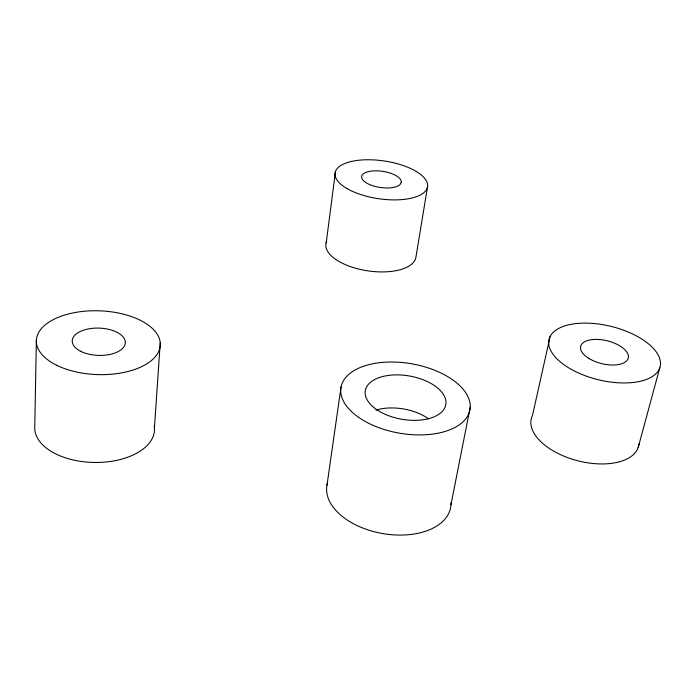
<?xml version="1.0" encoding="UTF-8"?>
<svg xmlns="http://www.w3.org/2000/svg" width="695" height="695" viewBox="0 0 695 695"><rect width="100%" height="100%" fill="white"/><g stroke="black" fill="none" stroke-linecap="round" stroke-linejoin="round"><path stroke-width="1.04" d="M36.357 340.385L34.75 427.086A59.892 33.846 1 0 0 96.996 462.47A59.892 33.846 1 0 0 154.186 425.853M154.446 427.79L160.25 342.696M326.198 243.007L335.372 172.178M326.98 485.258L341.045 386.993M427.599 186.434L415.966 256.924A45.514 20.581 8.4 0 1 365.205 270.433A45.514 20.581 8.4 0 1 326.676 241.261M450.968 504.718L470.228 407.166M550.162 336.389L532.448 415.541A55.374 29.242 14.5 0 0 577.058 460.594A55.374 29.242 14.5 0 0 638.983 443.792M638.175 447.563L659.737 367.968A57.199 27.426 13.8 0 0 585.025 323.106A57.199 27.426 13.8 0 0 568.962 368.011A57.199 27.426 13.8 0 0 659.737 367.968M450.994 502.746A62.828 37.634 10.1 0 1 384.309 533.838A62.828 37.634 10.1 0 1 327.415 483.355M375.943 410.111A40.293 22.509 9.9 0 1 428.667 418.877M401.224 182.359L400.224 184.349A20.033 8.175 8.4 0 1 385.152 187.954L379.922 187.424A19.999 8.158 8.4 0 1 361.687 176.382A19.999 8.158 8.4 0 1 382.806 171.361A19.999 8.158 8.4 0 1 401.224 182.359M358.637 417.347A65.452 35.219 9.8 0 0 467.631 416.079A65.452 35.219 9.8 0 0 390.156 362.034A65.452 35.219 9.8 0 0 358.637 417.347M376.647 409.607A40.849 21.971 9.8 0 0 444.479 408.373A40.849 21.971 9.8 0 0 395.542 374.892A40.849 21.971 9.8 0 0 376.647 409.607M346.979 188.545A46.756 19.086 8.4 0 0 425.427 191.125A46.756 19.086 8.4 0 0 371.547 159.807A46.756 19.086 8.4 0 0 346.979 188.545M56.79 365.327A62.02 31.909 2 0 0 158.947 350.932A62.02 31.909 2 0 0 79.265 311.838A62.02 31.909 2 0 0 56.79 365.327M80.568 351.236A26.566 13.657 2 0 0 124.614 345.571A26.566 13.657 2 0 0 91.149 328.474A26.566 13.657 2 0 0 80.568 351.236M588.847 358.411A24.499 11.745 13.8 0 0 628.002 358.829A24.499 11.745 13.8 0 0 596.519 339.403A24.499 11.745 13.8 0 0 588.847 358.411"/></g></svg>
